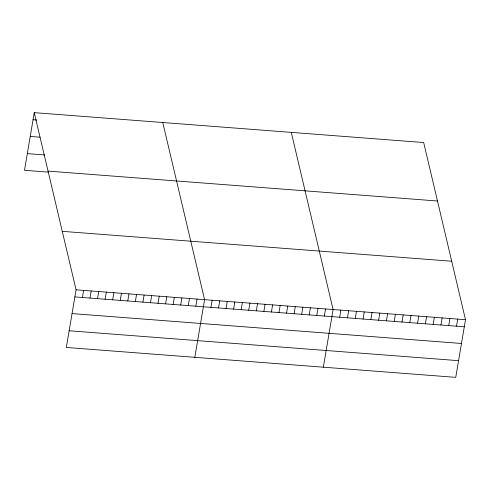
<?xml version="1.0" encoding="UTF-8"?>
<svg xmlns="http://www.w3.org/2000/svg" width="490" height="490" viewBox="0 0 490 490"><rect width="100%" height="100%" fill="white"/><g stroke="black" fill="none" stroke-linecap="round" stroke-linejoin="round"><path stroke-width="0.73" d="M34.251 112.651L76.073 289.804L66.322 347.459L455.749 377.349L465.5 319.694L423.679 142.541L34.251 112.651L24.5 170.306L48.688 172.161M82.43 297.491L83.631 290.38M89.989 298.067L91.189 290.962M97.547 298.649L98.753 291.544M105.111 299.231L106.312 292.126M112.669 299.813L113.87 292.702M120.228 300.388L121.428 293.283M127.786 300.97L128.986 293.865M135.344 301.552L136.551 294.447M142.909 302.128L144.109 295.023M150.467 302.71L151.667 295.605M158.025 303.292L159.226 296.187M165.583 303.874L166.784 296.769M173.142 304.449L174.348 297.344M180.706 305.031L181.906 297.926M188.264 305.613L189.465 298.508M195.822 306.195L197.023 299.084M194.83 357.32L204.581 299.666L162.766 122.512M210.939 307.353L212.146 300.248M218.503 307.934L219.704 300.829M226.061 308.516L227.262 301.405M233.62 309.092L234.82 301.987M241.178 309.674L242.379 302.569M248.736 310.256L249.943 303.151M256.301 310.832L257.501 303.727M263.859 311.413L265.059 304.308M271.417 311.995L272.618 304.89M278.975 312.577L280.176 305.466M286.534 313.153L287.74 306.048M294.098 313.735L295.299 306.63M301.656 314.317L302.857 307.212M309.214 314.899L310.415 307.787M316.773 315.474L317.973 308.369M324.331 316.056L325.538 308.951M323.345 367.188L333.096 309.533L291.274 132.38M339.68 317.232L340.881 310.127M347.471 317.832L348.672 310.727M355.256 318.433L356.463 311.322M363.047 319.027L364.248 311.922M370.838 319.627L372.039 312.522M378.623 320.221L379.824 313.116M386.414 320.821L387.615 313.716M394.199 321.422L395.406 314.31M401.99 322.016L403.19 314.911M409.781 322.616L410.981 315.511M417.566 323.21L418.766 316.105M425.357 323.81L426.557 316.705M433.142 324.411L434.348 317.3M440.933 325.005L442.133 317.9M448.724 325.605L449.924 318.5M456.509 326.199L457.709 319.094M33.05 119.756L36.83 120.044M30.227 136.441L40.058 137.194M27.324 153.627L44.706 154.963M48.051 171.108L437.478 201.004M62.273 231.341L451.7 261.231M76.073 289.804L465.5 319.694M74.872 296.909L464.3 326.799M72.048 313.588L461.476 343.478M69.145 330.774L458.573 360.671"/></g></svg>
